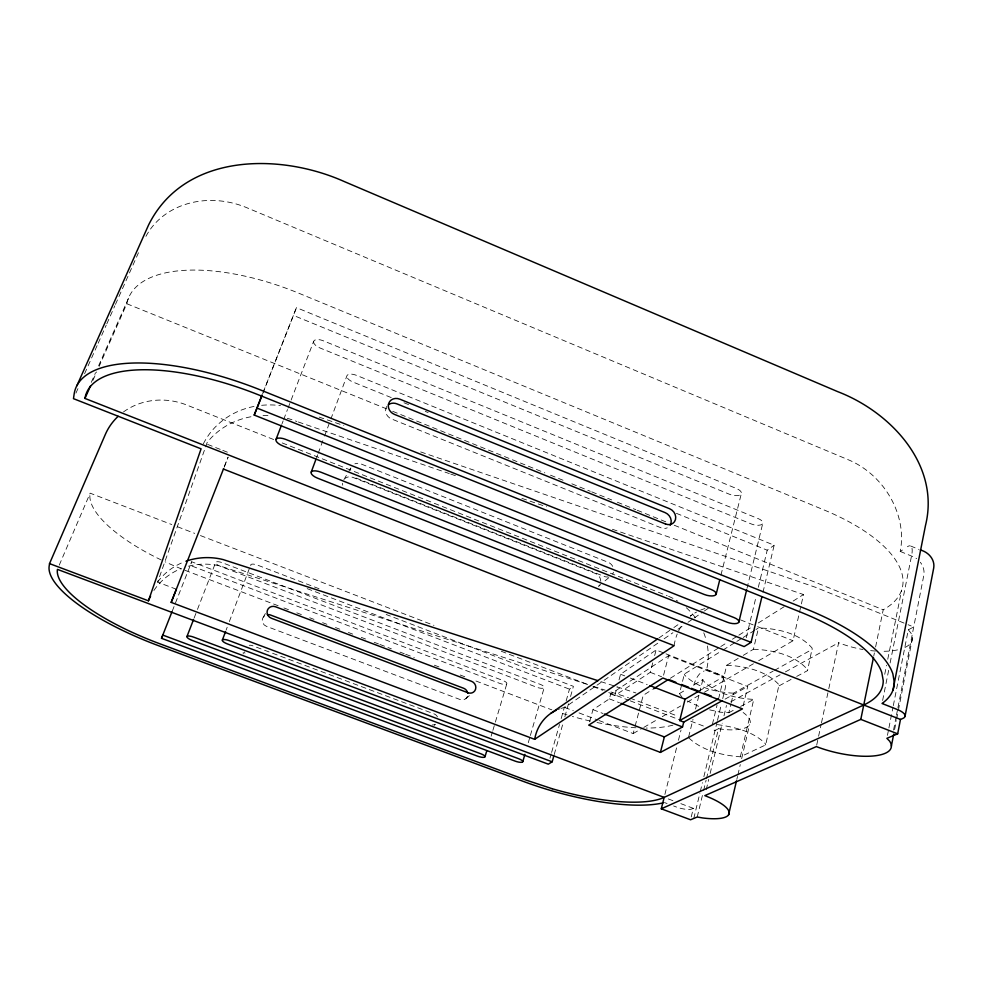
<?xml version="1.0" encoding="UTF-8"?>
<svg xmlns="http://www.w3.org/2000/svg" width="983" height="983" viewBox="0 0 983 983"><rect width="100%" height="100%" fill="white"/><g stroke="black" fill="none" stroke-linecap="round" stroke-linejoin="round"><path stroke-width="0.74" stroke-dasharray="4.92 3.69" d="M894.591 729.644L896.336 720.662M896.631 719.175L898.093 711.692M898.388 710.193L912.408 638.397M893.547 730.062L896.177 716.619M896.471 715.133L897.639 709.148M897.934 707.662L923.811 575.338A15.138 12.386 54.2 0 0 920.346 562.251M887.452 735.345L888.62 729.411M888.915 727.924L893.019 707.109M893.314 705.622L908.292 629.808L913.711 626.982L908.095 624.721M882.623 700.474L888.927 668.968M890.119 662.972L911.72 554.953A15.163 5.161 -68.2 0 0 907.432 546.745M884.737 674.289L886.555 665.258M887.76 659.249L901.657 590.021M873.776 655.907L874.391 652.921M875.607 646.974L883.213 609.792A147.118 61.904 13.2 0 0 823.815 509.858L299.016 293.303A154.356 68.552 22.1 0 0 126.832 303.747L99.123 366.413M816.701 745.102L818.286 737.692M818.606 736.206L821.149 724.336M821.469 722.849L828.472 690.201M828.792 688.714L838.659 642.722A50.674 19.709 11.9 0 0 862.976 649.517M796.709 676.415L807.522 670.639L812.191 648.19C799.474 633.187 777.393 628.432 758.471 627.965L755.927 629.55M758.692 660.687L793.035 640.744L803.516 594.543L608.993 528.104M688.837 737.95C702.378 750.705 722.247 755.374 740.346 756.812L765.671 744.917L779.04 684.77C766.175 670.738 745.139 666.044 726.72 665.27L718.831 697.783M740.346 756.812L753.764 699.392C735.886 698.434 715.919 693.752 703.066 680.58L702.87 679.56L691.16 686.576M736.832 779.372L737.533 776.423M737.877 774.936L740.285 764.59M741.661 758.667L749.587 724.643M743.259 655.366L753.433 649.271L758.471 627.965M743.148 705.905L747.719 686.539L668.637 655.649L610.713 694.01L609.386 698.876L592.958 709.665L589.493 722.308M762.968 592.331L774.162 545.233L356.411 375.322A8.282 3.76 20.7 0 0 346.999 375.555L330.976 418.77M697.23 817.008L703.25 791.979M703.607 790.504L706.089 780.207M706.445 778.733L718.499 728.686L723.709 729.46A41.397 13.762 14.4 0 0 743.123 712.478M706.236 789.73L708.718 779.384M710.144 773.474L722.21 723.205M723.992 715.821L726.474 705.462M746.269 637.697L755.853 597.652M758.335 587.269L767.207 550.197L774.162 545.233M709.665 709.861L720.49 712.208L728.845 712.724L730.848 704.344M731.18 702.956L733.515 693.187L773.154 671.106M691.246 816.91L693.322 808.345L679.437 803.123M747.019 588.326L762.722 523.497M693.789 818.434L699.908 793.097M700.277 791.598L702.427 782.652M703.877 776.693L717.135 721.792M717.492 720.342L721.338 704.406M722.738 698.606L725.196 688.456A11.968 10.469 56.9 0 0 717.221 673.576L706.63 669.435L703.447 671.377M712.38 724.385L717.037 705.167M688.616 736.992L693.003 719.323M695.559 709.013L699.208 694.281M699.577 692.818L702.87 679.56M664.889 794.448L676.992 746.122M678.454 740.26L681.022 730M720.944 575.116L741.305 493.724M682.116 697.365L679.437 693.593L684.389 674.055L721.682 650.844M663.574 675.198L668.637 655.649M598.966 720.514L633.175 733.551L634.723 727.666M635.116 726.204L638.975 711.483M639.355 710.021L643.226 695.3L652.27 689.611M610.713 694.01L614.793 695.583L650.255 672.335L652.81 662.554M654.641 655.563L656.116 649.984L664.582 653.29M614.793 695.583L617.103 687.056M619.02 679.953L620.556 674.264L656.116 649.984M554.215 754.551L563.198 722.628M564.832 716.816L568.506 703.754M570.558 696.505L573.408 686.343L386.172 614.486M549.964 758.298L551.205 753.887M551.623 752.413L559.511 724.471M561.17 718.585L564.488 706.814M566.147 700.928L569.476 689.169L573.408 686.343M528.264 742.743L529.948 736.931M530.365 735.468L544.238 687.461M491.144 736.206L492.446 731.819M492.888 730.357L506.884 683.554M176.387 589.247L157.624 582.145L207.155 442.497A78.972 72.361 24.5 0 1 253.098 416.387M316.575 457.648L317.644 454.773M318.173 453.323L324.046 437.484M324.574 436.047L330.448 420.208M226.115 630.115L227.184 627.277M229.334 621.588L249.707 567.621M282.035 423.747L283.129 420.896M283.682 419.483L287.503 409.506M288.044 408.092L313.724 341.175A8.54 3.957 21.6 0 1 323.284 340.782L758.348 518.668A8.196 3.6 13.2 0 1 762.071 524.271A8.196 3.6 13.2 0 1 751.356 523.988L320.003 347.982A8.54 3.957 21.6 0 1 313.737 341.15M194.143 618L196.907 610.861M197.46 609.435L215.695 562.362A6.119 2.027 20.5 0 1 222.244 562.694L540.429 684.438A5.873 1.917 16.5 0 1 543.943 687.891A5.873 1.917 16.5 0 1 536.755 687.24L220.573 566.392A6.119 2.027 20.5 0 1 215.695 562.35M224.136 467.281L228.031 457.353M263.149 392.266L296.461 307.642L736.722 488.637A8.405 3.809 13.5 0 1 740.654 494.547A8.405 3.809 13.5 0 1 729.73 494.363L293.339 315.359M262.584 393.95L296.461 307.642M224.443 466.372L228.117 457.083M172.258 611.119L191.697 561.772L503.013 680.555A5.8 1.868 16.9 0 1 506.626 683.971A5.8 1.868 16.9 0 1 499.622 683.345L190.247 565.422L191.697 561.772M59.25 565.139L90.141 493.171L171.792 524.566M92.967 380.335L96.653 371.979M91.272 382.362L95.56 372.68M98.632 365.75L129.867 295.146M75.949 393.114L79.033 386.196M84.599 373.724L97.55 344.615M98.177 343.227L106.201 325.213M106.815 323.825L114.839 305.811M115.453 304.423L139.709 249.977M263.321 617.054L265.398 613.515M343.89 479.667L348.191 472.331M348.904 471.103L350.341 468.658M157.624 582.145L158.374 581.014A62.9 59.705 17.6 0 1 183.44 562.178M465.93 698.581L469.358 695.669M600.736 584.48L598.586 586.298A7.852 6.992 48.5 0 0 599.765 584.91M605.036 580.842L609.337 577.205M658.794 638.078L672.605 628.432M673.871 627.559L682.657 621.428M692.708 614.424L690.201 616.169A55.552 48.314 55.7 0 1 696.566 612.04M561.035 708.411A44.616 40.684 59.3 0 1 564.746 707.465L659.089 642.28M664.127 638.803L672.925 632.72M677.963 629.243L682.988 625.766M688.026 622.288L693.052 618.811M694.317 617.938L703.115 611.856M704.381 610.984L709.407 607.506M670.369 678.245L719.495 647.355M720.785 646.544L727.248 642.489M732.421 639.233L737.594 635.989M738.884 635.165L753.101 626.232M758.274 622.976L784.127 606.732M793.17 601.043L803.516 594.543M722.935 650.07L735.554 642.218M736.832 641.42L741.919 638.262M743.197 637.463L754.649 630.336M145.939 236.362A81.638 70.493 21.3 0 1 246.831 207.72L848.501 459.847A75.703 62.9 51.6 0 1 900.219 551.414L905.343 548.293M679.437 693.593L685.95 689.697M726.72 665.27L738.172 658.413M699.294 690.877L723.869 676.464L665.995 653.842M633.175 733.551L642.427 728.182M643.754 727.42L656.963 719.753M662.247 716.681L680.74 705.941M687.35 702.108L703.201 692.904M704.516 692.143L753.408 663.758M774.481 670.357L812.228 649.321M725.061 699.134L747.719 686.539M730.824 701.801L780.084 674.817M785.405 671.893L838.659 642.722M728.845 712.724L735.395 709.21M740.641 706.408L753.764 699.392M779.126 685.815L791.303 679.314M718.499 728.686L715.034 730.492L710.746 728.833M693.322 808.345L691.848 808.972A12.287 3.44 15 0 1 676.243 806.957L673.613 805.974M753.433 649.271C772.454 649.935 794.485 654.678 807.473 669.521L807.522 670.639M733.515 693.187C716.251 692.315 697.058 687.682 684.598 675.051L684.389 674.055M717.357 724.582C734.289 727.125 753.31 731.18 765.56 743.947L765.671 744.917M587.65 684.475L220.155 566.036A62.175 59.091 17.1 0 0 188.478 566.183M593.486 686.355L605.147 690.115M610.984 691.995L628.481 697.635M629.943 698.102L678.049 716.251M600.92 681.637L615.505 686.355M616.968 686.822L635.927 692.954M319.156 417.111L343.817 425.565M420.687 451.922L815.214 587.183L906.695 624.156M298.328 422.014L449.305 473.573M450.755 474.076L456.567 476.055M521.887 498.369L546.56 506.786M668.317 798.946L673.871 801.034M664.447 802.546L667.076 803.529M278.152 605.749L187.851 571.393A118.722 40.561 20.9 0 1 165.132 561.809M283.89 607.936L291.054 610.664M296.792 612.839L303.956 615.567M309.682 617.754L313.982 619.388M322.584 622.657L326.884 624.291M335.486 627.559L339.786 629.206M348.387 632.474L352.688 634.109M361.289 637.377L365.59 639.011M374.191 642.292L378.492 643.926M379.917 644.467L391.394 648.829M399.983 652.11L404.283 653.744M405.721 654.285L414.322 657.566M434.388 665.196L440.126 667.371M460.191 675.014L465.917 677.189M475.956 681.01L546.192 707.735A113.278 37.858 16 0 0 551.868 709.837M592.958 709.665L602.96 713.474M564.746 707.465L573.298 710.734M579.012 712.908L597.541 719.974M177.53 526.765L194.72 533.376M200.446 535.575L433.958 625.372M501.293 651.262L587.244 684.315M592.97 686.515L602.997 690.373M608.735 692.573L628.788 700.289M630.226 700.83L678.934 719.568M609.386 698.876L619.425 702.734M318.996 588.706L257.534 565.127A6.181 2.089 20.1 0 0 251.599 564.23A6.181 2.089 20.1 0 0 251.795 566.749M307.188 588.633L569.476 689.169M690.73 721.141L703.582 726.081M650.255 672.335L661.62 676.746M620.556 674.264L624.758 675.886M630.373 678.061L647.195 684.573M207.61 444.402L221.408 449.833M222.785 450.374L229.69 453.102M740.592 619.904L756.185 626.097M757.598 626.663L793.035 640.744M273.655 439.524L186.672 404.996A63.637 57.813 16.2 0 0 121.364 413.56M282.207 442.928L667.199 595.747M355.957 478.021L604.213 576.431A8.011 7.102 48.4 0 0 608.108 576.91M126.832 303.747L387.019 409.026M392.696 411.324L544.828 472.872M550.517 475.182L566.159 481.51M571.848 483.808L590.328 491.291M591.754 491.856L611.659 499.917M617.349 502.215L635.829 509.698M637.242 510.263L667.101 522.354M674.215 525.229L883.213 609.792M391.234 397.574L352.922 382.018A8.282 3.76 20.7 0 1 346.999 375.555M404.001 402.76L409.678 405.057M425.283 411.398L428.121 412.541M676.402 513.335L767.207 550.197M900.219 551.414L913.318 556.796A15.138 12.386 54.2 0 1 916.611 558.639M910.541 545.958L918.908 549.411M698.63 706.335L687.436 701.002M908.292 629.808L910.799 632.855A50.674 19.709 11.9 0 1 900.453 649.136M600.773 581.322A7.852 6.992 48.5 0 0 595.379 573.482L352.946 477.406A8.061 7.336 30.8 0 0 345.23 478.291M612.716 566.405A8.011 7.102 48.4 0 0 608.182 562.313L360.994 463.939A8.22 7.459 31 0 0 354.875 463.853M613.441 572.229A8.011 7.102 48.4 0 1 612.692 573.961M342.735 485.221A8.061 7.336 30.8 0 1 342.588 483.243M161.249 559.966A118.722 40.561 20.9 0 1 90.141 493.171M668.575 596.312A59.84 52.984 53.9 0 1 677.889 601.252M686.343 607.727A59.84 52.984 53.9 0 1 695.264 617.545M703.767 632.806A59.84 52.984 53.9 0 1 706.163 640.056M707.441 645.966A59.84 52.984 53.9 0 1 706.63 669.435M672.888 725.184A113.278 37.858 16 0 1 646.15 728.071M636.001 727.776A113.278 37.858 16 0 1 596.263 722.37M590.291 721.055A113.278 37.858 16 0 1 572.364 716.435M567.031 714.862A113.278 37.858 16 0 1 559.094 712.331M674.105 645.696A55.552 48.314 55.7 0 1 677.201 634.06M678.651 630.828A55.552 48.314 55.7 0 1 682.915 623.898M700.658 610.087A55.552 48.314 55.7 0 1 704.946 608.575M557.447 709.726A44.616 40.684 59.3 0 1 559.831 708.804M263.026 415.465A78.972 72.361 24.5 0 1 271.627 415.662M287.257 418.316A78.972 72.361 24.5 0 1 296.878 421.523M203.358 443.8A80.188 73.27 24.8 0 1 258.787 405.647M261.65 405.315A80.188 73.27 24.8 0 1 280.511 405.61M264.415 615.923A6.328 6.009 26 0 0 266.43 626.331L460.118 699.54A6.193 5.787 51.1 0 0 467.552 696.038M435.076 724.446A5.824 5.493 52.2 0 1 432.237 724.938M437.447 716.902A5.824 5.493 52.2 0 0 434.154 713.916L252.275 645.622A5.947 5.701 23.7 0 0 249.227 645.29M435.236 724.262A5.8 5.48 52.3 0 1 434.302 725.343M350.464 469.862A8.22 7.459 31 0 1 350.857 467.933M153.876 590.513A62.175 59.091 17.1 0 1 180.946 568.678M386.946 406.212A8.982 7.987 32 0 0 391.59 418.991L661.08 527.81A8.724 7.569 47.8 0 0 667.236 527.822M897.528 649.886A50.674 19.709 11.9 0 1 881.579 651.299M875.546 651.053A50.674 19.709 11.9 0 1 868.603 650.365M243.292 653.842A5.923 5.677 23.6 0 1 243.219 652.356M244.964 653.265A5.947 5.701 23.7 0 1 244.484 651.827M693.74 685.409A11.796 4.35 -67.5 0 1 701.788 672.188"/><path stroke-width="1.47" d="M118.144 416.337A63.637 57.813 16.2 0 0 105.353 434.412L49.531 563.615L49.15 566.257A129.916 38.595 20.5 0 0 158.57 645.708L523.14 781.325A123.833 35.966 16.2 0 0 663.12 802.865M905.11 715.943L933.715 567.953C935.116 559.376 928.284 551.967 920.309 549.989M891.372 746.097L893.707 734.129M90.497 385.901L84.956 398.434A158.558 61.634 21.5 0 1 258.984 395.043L800.641 612.151A150.927 55.49 13.9 0 1 881.788 672.544L883.225 680.506A150.927 55.49 13.9 0 1 863.738 704.995L664.152 797.385L661.289 808.812L690.558 819.773L697.23 817.008L702.526 817.93A42.367 11.956 14.9 0 0 729.177 813.236A42.367 11.956 14.9 0 0 704.811 795.64L816.381 746.589A52.111 17.289 12.8 0 0 872.167 756.074A52.111 17.289 12.8 0 0 889.578 741.096L886.863 738.319L897.676 733.846L900.477 719.445L902.922 718.401A16.22 5.628 12 0 0 897.135 709.443L882.021 703.484A161.79 59.521 13.9 0 0 894.309 682.497L892.883 673.957A161.79 59.521 13.9 0 0 805.949 608.907L260.95 390.153A169.985 66.107 21.5 0 0 74.13 394.183L73.479 398.668L201.085 448.826L148.445 600.81L49.531 563.615M892.883 690.336L925.507 525.389C940.436 464.885 890.672 411.951 837.774 391.676L344.369 181.597C279.75 152.635 184.312 152.746 148.519 225.107L76.846 385.791M661.289 808.812L860.801 719.384L873.482 657.394M728.563 814.882L736.488 780.858M316.034 459.086L311.23 472.049A8.503 3.379 20.2 0 0 317.521 478.156L744.143 646.593L751.073 642.366L761.923 596.742M738.811 622.214L746.662 589.8M722.394 700.609L683.738 722.087L679.708 720.539L685.065 699.22L698.004 691.639M660.416 752.4L742.448 708.878L662.849 677.987L588.719 725.122L660.416 752.4L664.348 736.943L682.521 726.953L683.738 722.087M716.128 594.359L719.826 579.552M225.574 631.541L222.355 640.056A6.316 1.855 19.8 0 0 227.368 643.914L548.305 764.172L552.176 761.8L553.81 756.001M522.796 761.653L524.897 754.379M485.012 756.689L486.769 750.84M276.026 439.389A8.773 3.563 21 0 1 285.697 439.401L734.215 617.656A8.417 3.232 13.8 0 1 738.172 622.89A8.417 3.232 13.8 0 1 727.26 622.227L282.686 445.864A8.773 3.563 21 0 1 276.026 439.389L281.494 425.172M186.954 636.542A6.242 1.794 20.1 0 1 193.565 637.095L518.852 758.802A5.996 1.696 16.7 0 1 522.514 762.022A5.996 1.696 16.7 0 1 515.252 761.161L192.041 640.351A6.242 1.794 20.1 0 1 186.954 636.542L193.59 619.425M223.399 469.026L674.105 645.696L534.666 739.327L171.189 602.382L223.583 468.694M262.019 395.363L257.03 408.092L711.311 589.554A8.638 3.428 14.1 0 1 715.501 595.084A8.638 3.428 14.1 0 1 704.369 594.506L254.204 415.059L262.031 395.117M171.189 602.382L176.387 589.247M161.519 638.323L162.822 635.092L481.006 753.85A5.91 1.647 17 0 1 484.779 757.057A5.91 1.647 17 0 1 477.701 756.222L161.519 638.323L172.013 611.684M254.204 415.059L257.03 408.092M550.775 713.4L657.541 638.95M653.56 688.8L667.789 679.867M679.708 720.539L718.45 698.815M597.996 680.691L223.104 559.56A62.9 59.705 17.6 0 0 185.947 561.232M552.176 761.8L229.162 640.621A6.316 1.855 19.8 0 0 222.355 640.056M604.385 714.027L664.348 736.943M620.863 703.287L682.521 726.953M668.723 679.499L675.825 682.263M681.502 684.475L688.616 687.228M691.454 688.333L698.557 691.086M704.233 693.298L711.348 696.05M650.009 685.655L685.065 699.22M860.801 719.384L897.676 733.846M84.956 398.434L900.477 719.445M751.073 642.366L320.777 472.159A8.503 3.379 20.2 0 0 311.242 472.037M534.666 739.327A44.616 40.684 59.3 0 1 556.292 710.242M670.173 525.241A8.724 7.569 47.8 0 0 665.172 512.647L396.935 403.866A8.982 7.987 32 0 0 388.42 404.726M267.339 614.67A6.328 6.009 26 0 1 270.571 615.039L463.62 688.26A6.193 5.787 51.1 0 1 467.662 692.929M148.445 600.81A62.175 59.091 17.1 0 1 150.596 596.091M552.163 788.722L525.487 779.9L159.406 643.619A121.204 35.99 20.5 0 1 57.432 569.366L664.152 797.385A115.539 33.545 16.2 0 1 552.163 788.722M468.043 692.769L271.32 618.221A6.439 6.095 26.4 0 1 267.413 610.21A6.439 6.095 26.4 0 1 275.523 606.769L471.57 681.33A6.291 5.861 50.9 0 1 475.575 689.243A6.291 5.861 50.9 0 1 468.043 692.769M665.528 524L394.38 414.359A9.044 8.024 32 0 1 388.715 403.374A9.044 8.024 32 0 1 399.749 399.147L669.632 508.752A8.786 7.606 47.8 0 1 675.468 519.577A8.786 7.606 47.8 0 1 665.528 524"/></g></svg>
